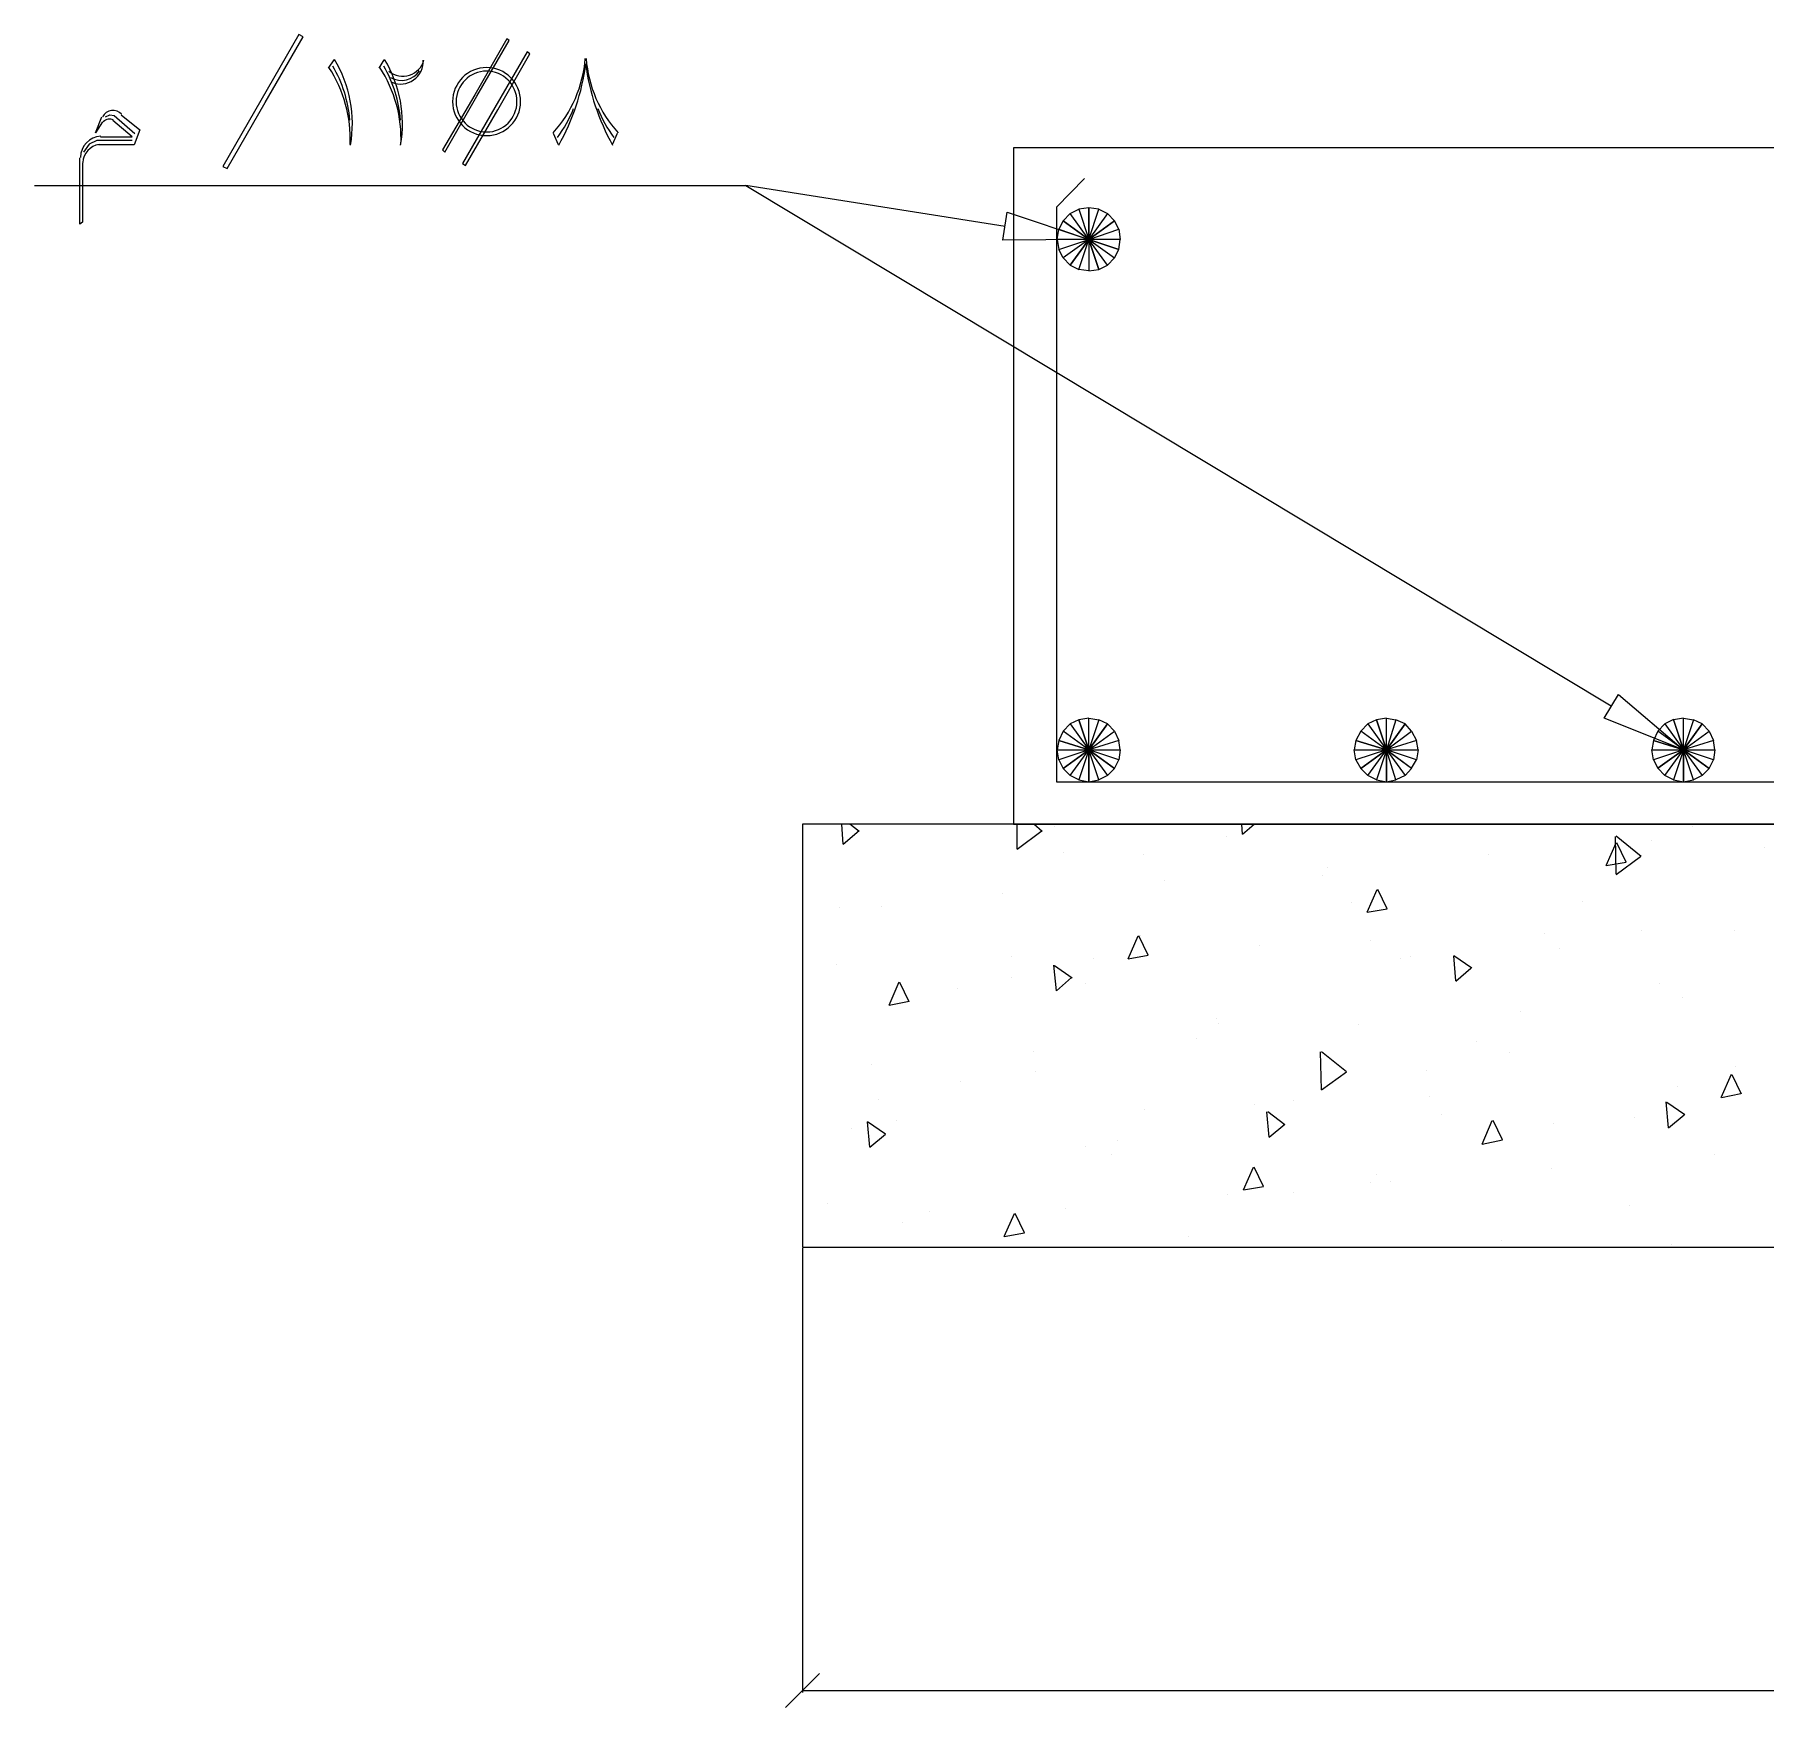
# Model space of a CAD drawing. Header units: millimetres. Extents: x -23396 to 106750, y 116 to 66281.
# Drawn here: x 86070 to 91189, y 56583 to 61529 of the extents above; entities that cross this region are included whole.
import ezdxf

# ---------------------------------------------------------------- set-up
doc = ezdxf.new("R2010")
doc.units = ezdxf.units.MM
doc.styles.add('top', font='cent.shx', dxfattribs={"height": 40})
doc.dimstyles.new('top', dxfattribs={"dimtxt": 35, "dimasz": 20, "dimexe": 1.25, "dimexo": 0.625, "dimtad": 1, "dimtxsty": 'top', "dimblk": 'OBLIQUE', "dimcen": 2.5, "dimadec": 0, "dimazin": 0, "dimtfac": 1, "dimtmove": 0, "dimatfit": 3, "dimldrblk": 'OBLIQUE', "dimfxl": 1, "dimarcsym": 0})

# ---------------------------------------------------------------- blocks, each defined once
blk = doc.blocks.new('_Oblique')
at = {"color": 0, "linetype": 'ByBlock', "lineweight": -2}
blk.add_line((-0.5, -0.5), (0.5, 0.5), dxfattribs=at)
blk = doc.blocks.new('*D202')
at = {"color": 0, "linetype": 'Continuous', "lineweight": -2, "transparency": 16777216}
for p, q in [((5317.7, -1592.1), (5317.7, -1854.8)), ((8017.7, -1592.1), (8017.7, -1854.8)), ((5317.7, -1853.6), (8017.7, -1853.6))]:
    blk.add_line(p, q, dxfattribs=at)
at = {"layer": 'Defpoints', "color": 0, "linetype": 'Continuous', "transparency": 16777216}
for p in [(5317.7, -1591.5), (8017.7, -1591.5), (8017.7, -1853.6)]:
    blk.add_point(p, dxfattribs=at)
at = {"color": 0, "linetype": 'Continuous', "lineweight": -2, "transparency": 16777216, "xscale": 20, "yscale": 20, "zscale": 20, "rotation": 180}
blk.add_blockref('_Oblique', (5317.7, -1853.6), dxfattribs=at)
at = {"color": 0, "linetype": 'Continuous', "lineweight": -2, "transparency": 16777216, "xscale": 20, "yscale": 20, "zscale": 20}
blk.add_blockref('_Oblique', (8017.7, -1853.6), dxfattribs=at)
at = {"color": 0, "linetype": 'Continuous', "transparency": 16777216, "insert": (6667.7, -1832.9), "char_height": 40, "attachment_point": 5, "style": 'top'}
blk.add_mtext('2600', dxfattribs=at)
blk = doc.blocks.new('upn st')
at = {"color": 0}
for p, q in [((5019.658, -874.34), (4997.218, -913.28)), ((4999.758, -914.55), (5022.198, -875.61)), ((5022.198, -875.61), (5019.658, -874.34)), ((5142.848, -876.88), (5123.798, -909.9)), ((5125.068, -910.74), (5144.118, -877.72)), ((5144.118, -877.72), (5142.848, -876.88)), ((5040.398, -889.15), (5037.008, -894.23)), ((5070.028, -889.15), (5067.068, -894.23)), ((5154.698, -884.5), (5135.648, -917.52)), ((5137.338, -918.79), (5156.388, -885.77)), ((5156.388, -885.77), (5154.698, -884.5)), ((5123.798, -909.9), (5104.748, -942.49)), ((5106.018, -943.76), (5125.068, -910.74)), ((4997.218, -913.28), (4974.778, -952.23)), ((4977.318, -953.5), (4999.758, -914.55)), ((5135.648, -917.52), (5116.598, -950.54)), ((5118.288, -951.81), (5137.338, -918.79)), ((4899.428, -932.33), (4903.238, -923.02)), ((4903.658, -925.98), (4899.428, -932.33)), ((4905.358, -923.02), (4907.898, -921.75)), ((4907.898, -921.75), (4910.438, -922.17)), ((4921.018, -934.87), (4909.588, -925.14)), ((4910.438, -922.17), (4922.708, -932.76)), ((4914.668, -921.75), (4925.678, -930.64)), ((4925.678, -930.64), (4922.288, -939.53)), ((4895.618, -939.11), (4892.228, -943.76)), ((4900.278, -936.99), (4895.618, -939.11)), ((4921.018, -936.99), (4900.278, -936.99)), ((4922.288, -939.53), (4901.118, -939.53)), ((4902.388, -934.87), (4921.018, -934.87)), ((5173.328, -939.53), (5170.358, -932.76)), ((5208.038, -932.76), (5205.078, -939.53)), ((7892.818, -941.22), (5442.568, -941.22)), ((5442.568, -941.22), (5442.568, -1341.27)), ((4890.118, -986.52), (4890.118, -947.15)), ((4891.808, -950.11), (4891.808, -985.25)), ((5104.748, -942.49), (5106.018, -943.76)), ((5116.598, -950.54), (5118.288, -951.81)), ((4974.778, -952.23), (4977.318, -953.5)), ((5467.968, -976.36), (5484.478, -959.43)), ((5284.198, -963.7), (4863.408, -963.7)), ((5796.008, -1271.42), (5284.198, -963.7)), ((5437.488, -987.79), (5284.238, -963.66)), ((5436.218, -995.83), (5438.758, -979.32)), ((5438.758, -979.32), (5487.018, -995.41)), ((5438.758, -979.32), (5487.018, -995.41)), ((5467.968, -976.36), (5467.968, -1316.26)), ((5476.008, -980.17), (5471.778, -984.4)), ((5476.008, -980.17), (5471.778, -984.4)), ((5476.008, -980.17), (5481.088, -977.63)), ((5476.008, -980.17), (5481.088, -977.63)), ((5487.018, -995.41), (5476.008, -980.17)), ((5487.018, -995.41), (5476.008, -980.17)), ((5487.018, -995.41), (5476.008, -980.17)), ((5487.018, -995.41), (5476.008, -980.17)), ((5487.018, -976.78), (5481.088, -977.63)), ((5487.018, -976.78), (5481.088, -977.63)), ((5481.088, -977.63), (5487.018, -995.41)), ((5481.088, -977.63), (5487.018, -995.41)), ((5481.088, -977.63), (5487.018, -995.41)), ((5481.088, -977.63), (5487.018, -995.41)), ((5492.938, -977.63), (5487.018, -976.78)), ((5492.938, -977.63), (5487.018, -976.78)), ((5487.018, -976.78), (5487.018, -995.41)), ((5487.018, -995.41), (5487.018, -976.78)), ((5487.018, -995.41), (5487.018, -976.78)), ((5487.018, -995.41), (5492.938, -977.63)), ((5487.018, -995.41), (5492.938, -977.63)), ((5487.018, -995.41), (5492.938, -977.63)), ((5487.018, -995.41), (5492.938, -977.63)), ((5498.018, -980.17), (5487.018, -995.41)), ((5498.018, -980.17), (5487.018, -995.41)), ((5498.018, -980.17), (5487.018, -995.41)), ((5498.018, -980.17), (5487.018, -995.41)), ((5492.938, -977.63), (5498.018, -980.17)), ((5492.938, -977.63), (5498.018, -980.17)), ((5502.258, -984.4), (5498.018, -980.17)), ((5502.258, -984.4), (5498.018, -980.17)), ((4891.808, -985.25), (4890.118, -986.52)), ((5468.388, -995.41), (5469.238, -989.48)), ((5471.778, -984.4), (5469.238, -989.48)), ((5471.778, -984.4), (5469.238, -989.48)), ((5469.238, -989.48), (5487.018, -995.41)), ((5469.238, -989.48), (5487.018, -995.41)), ((5469.238, -989.48), (5487.018, -995.41)), ((5469.238, -989.48), (5487.018, -995.41)), ((5471.778, -984.4), (5487.018, -995.41)), ((5487.018, -995.41), (5471.778, -984.4)), ((5487.018, -995.41), (5471.778, -984.4)), ((5502.258, -984.4), (5487.018, -995.41)), ((5487.018, -995.41), (5502.258, -984.4)), ((5487.018, -995.41), (5502.258, -984.4)), ((5487.018, -995.41), (5504.798, -989.48)), ((5487.018, -995.41), (5504.798, -989.48)), ((5487.018, -995.41), (5504.798, -989.48)), ((5487.018, -995.41), (5504.798, -989.48)), ((5504.798, -989.48), (5502.258, -984.4)), ((5504.798, -989.48), (5502.258, -984.4)), ((5504.798, -989.48), (5505.638, -995.41)), ((5504.798, -989.48), (5505.638, -995.41)), ((5487.018, -995.41), (5436.218, -995.83)), ((5487.018, -995.41), (5436.218, -995.83)), ((5468.388, -995.41), (5469.238, -1001.34)), ((5487.018, -995.41), (5468.388, -995.41)), ((5468.388, -995.41), (5469.238, -1001.34)), ((5487.018, -995.41), (5468.388, -995.41)), ((5487.018, -995.41), (5468.388, -995.41)), ((5487.018, -995.41), (5468.388, -995.41)), ((5469.238, -1001.34), (5487.018, -995.41)), ((5469.238, -1001.34), (5487.018, -995.41)), ((5469.238, -1001.34), (5487.018, -995.41)), ((5469.238, -1001.34), (5487.018, -995.41)), ((5471.778, -1006.42), (5469.238, -1001.34)), ((5471.778, -1006.42), (5469.238, -1001.34)), ((5487.018, -995.41), (5471.778, -1006.42)), ((5487.018, -995.41), (5471.778, -1006.42)), ((5487.018, -995.41), (5471.778, -1006.42)), ((5487.018, -995.41), (5471.778, -1006.42)), ((5476.008, -1010.65), (5487.018, -995.41)), ((5487.018, -995.41), (5476.008, -1010.65)), ((5487.018, -995.41), (5476.008, -1010.65)), ((5481.088, -1013.19), (5487.018, -995.41)), ((5481.088, -1013.19), (5487.018, -995.41)), ((5481.088, -1013.19), (5487.018, -995.41)), ((5481.088, -1013.19), (5487.018, -995.41)), ((5487.018, -995.41), (5487.018, -1014.04)), ((5487.018, -995.41), (5487.018, -1014.04)), ((5487.018, -995.41), (5487.018, -1014.04)), ((5487.018, -995.41), (5487.018, -1014.04)), ((5492.938, -1013.19), (5487.018, -995.41)), ((5498.018, -1010.65), (5487.018, -995.41)), ((5487.018, -995.41), (5492.938, -1013.19)), ((5498.018, -1010.65), (5487.018, -995.41)), ((5487.018, -995.41), (5502.258, -1006.42)), ((5487.018, -995.41), (5502.258, -1006.42)), ((5498.018, -1010.65), (5487.018, -995.41)), ((5487.018, -995.41), (5492.938, -1013.19)), ((5498.018, -1010.65), (5487.018, -995.41)), ((5487.018, -995.41), (5502.258, -1006.42)), ((5487.018, -995.41), (5502.258, -1006.42)), ((5504.798, -1001.34), (5487.018, -995.41)), ((5505.638, -995.41), (5487.018, -995.41)), ((5487.018, -995.41), (5504.798, -1001.34)), ((5505.638, -995.41), (5487.018, -995.41)), ((5505.638, -995.41), (5487.018, -995.41)), ((5487.018, -995.41), (5504.798, -1001.34)), ((5505.638, -995.41), (5487.018, -995.41)), ((5502.258, -1006.42), (5504.798, -1001.34)), ((5502.258, -1006.42), (5504.798, -1001.34)), ((5504.798, -1001.34), (5505.638, -995.41)), ((5504.798, -1001.34), (5505.638, -995.41)), ((5471.778, -1006.42), (5476.008, -1010.65)), ((5471.778, -1006.42), (5476.008, -1010.65)), ((5476.008, -1010.65), (5481.088, -1013.19)), ((5476.008, -1010.65), (5481.088, -1013.19)), ((5487.018, -1014.04), (5481.088, -1013.19)), ((5487.018, -1014.04), (5481.088, -1013.19)), ((5487.018, -1014.04), (5492.938, -1013.19)), ((5487.018, -1014.04), (5492.938, -1013.19)), ((5492.938, -1013.19), (5498.018, -1010.65)), ((5492.938, -1013.19), (5498.018, -1010.65)), ((5502.258, -1006.42), (5498.018, -1010.65)), ((5502.258, -1006.42), (5498.018, -1010.65)), ((5791.818, -1278.62), (5800.318, -1264.65)), ((5800.318, -1264.65), (5838.808, -1297.25)), ((5800.318, -1264.65), (5838.808, -1297.25)), ((5481.088, -1279.47), (5476.008, -1282.01)), ((5481.088, -1279.47), (5476.008, -1282.01)), ((5487.018, -1278.62), (5481.088, -1279.47)), ((5487.018, -1278.62), (5481.088, -1279.47)), ((5481.088, -1279.47), (5487.018, -1297.25)), ((5487.018, -1297.25), (5481.088, -1279.47)), ((5487.018, -1297.25), (5481.088, -1279.47)), ((5487.018, -1297.25), (5487.018, -1278.62)), ((5487.018, -1278.62), (5492.938, -1279.47)), ((5487.018, -1297.25), (5487.018, -1278.62)), ((5487.018, -1297.25), (5487.018, -1278.62)), ((5487.018, -1278.62), (5492.938, -1279.47)), ((5487.018, -1297.25), (5487.018, -1278.62)), ((5492.938, -1279.47), (5487.018, -1297.25)), ((5492.938, -1279.47), (5487.018, -1297.25)), ((5492.938, -1279.47), (5487.018, -1297.25)), ((5492.938, -1279.47), (5487.018, -1297.25)), ((5498.018, -1282.01), (5492.938, -1279.47)), ((5498.018, -1282.01), (5492.938, -1279.47)), ((5657.198, -1279.47), (5652.118, -1282.01)), ((5657.198, -1279.47), (5652.118, -1282.01)), ((5663.118, -1278.62), (5657.198, -1279.47)), ((5663.118, -1278.62), (5657.198, -1279.47)), ((5657.198, -1279.47), (5663.118, -1297.25)), ((5663.118, -1297.25), (5657.198, -1279.47)), ((5663.118, -1297.25), (5657.198, -1279.47)), ((5663.118, -1297.25), (5663.118, -1278.62)), ((5663.118, -1278.62), (5668.628, -1279.47)), ((5663.118, -1297.25), (5663.118, -1278.62)), ((5663.118, -1297.25), (5663.118, -1278.62)), ((5663.118, -1278.62), (5668.628, -1279.47)), ((5663.118, -1297.25), (5663.118, -1278.62)), ((5668.628, -1279.47), (5663.118, -1297.25)), ((5668.628, -1279.47), (5663.118, -1297.25)), ((5668.628, -1279.47), (5663.118, -1297.25)), ((5668.628, -1279.47), (5663.118, -1297.25)), ((5674.128, -1282.01), (5668.628, -1279.47)), ((5674.128, -1282.01), (5668.628, -1279.47)), ((5838.808, -1297.25), (5791.818, -1278.62)), ((5838.808, -1297.25), (5791.818, -1278.62)), ((5832.908, -1279.43), (5827.798, -1282.01)), ((5832.908, -1279.43), (5827.798, -1282.01)), ((5838.768, -1278.66), (5832.878, -1279.5)), ((5838.768, -1278.66), (5832.878, -1279.5)), ((5832.878, -1279.5), (5838.768, -1297.25)), ((5838.808, -1297.25), (5832.908, -1279.43)), ((5838.808, -1297.25), (5832.908, -1279.43)), ((5838.768, -1297.25), (5838.768, -1278.66)), ((5838.768, -1278.66), (5844.698, -1279.5)), ((5838.768, -1297.25), (5838.768, -1278.66)), ((5838.768, -1297.25), (5838.768, -1278.66)), ((5838.768, -1278.66), (5844.698, -1279.5)), ((5838.768, -1297.25), (5838.768, -1278.66)), ((5844.698, -1279.5), (5838.768, -1297.25)), ((5844.698, -1279.5), (5838.768, -1297.25)), ((5844.698, -1279.5), (5838.768, -1297.25)), ((5844.698, -1279.5), (5838.768, -1297.25)), ((5849.778, -1282.01), (5844.698, -1279.5)), ((5849.778, -1282.01), (5844.698, -1279.5)), ((5471.778, -1286.24), (5469.238, -1291.74)), ((5471.778, -1286.24), (5469.238, -1291.74)), ((5471.778, -1286.24), (5476.008, -1282.01)), ((5471.778, -1286.24), (5476.008, -1282.01)), ((5487.018, -1297.25), (5471.778, -1286.24)), ((5487.018, -1297.25), (5471.778, -1286.24)), ((5487.018, -1297.25), (5471.778, -1286.24)), ((5487.018, -1297.25), (5471.778, -1286.24)), ((5476.008, -1282.01), (5487.018, -1297.25)), ((5476.008, -1282.01), (5487.018, -1297.25)), ((5476.008, -1282.01), (5487.018, -1297.25)), ((5476.008, -1282.01), (5487.018, -1297.25)), ((5498.018, -1282.01), (5487.018, -1297.25)), ((5487.018, -1297.25), (5498.018, -1282.01)), ((5487.018, -1297.25), (5498.018, -1282.01)), ((5487.018, -1297.25), (5502.258, -1286.24)), ((5487.018, -1297.25), (5502.258, -1286.24)), ((5487.018, -1297.25), (5502.258, -1286.24)), ((5487.018, -1297.25), (5502.258, -1286.24)), ((5502.258, -1286.24), (5498.018, -1282.01)), ((5502.258, -1286.24), (5498.018, -1282.01)), ((5502.258, -1286.24), (5504.798, -1291.74)), ((5502.258, -1286.24), (5504.798, -1291.74)), ((5647.878, -1286.24), (5644.918, -1291.74)), ((5647.878, -1286.24), (5644.918, -1291.74)), ((5647.878, -1286.24), (5652.118, -1282.01)), ((5647.878, -1286.24), (5652.118, -1282.01)), ((5663.118, -1297.25), (5647.878, -1286.24)), ((5663.118, -1297.25), (5647.878, -1286.24)), ((5663.118, -1297.25), (5647.878, -1286.24)), ((5663.118, -1297.25), (5647.878, -1286.24)), ((5652.118, -1282.01), (5663.118, -1297.25)), ((5652.118, -1282.01), (5663.118, -1297.25)), ((5652.118, -1282.01), (5663.118, -1297.25)), ((5652.118, -1282.01), (5663.118, -1297.25)), ((5674.158, -1282.01), (5663.118, -1297.25)), ((5663.118, -1297.25), (5674.128, -1282.01)), ((5663.118, -1297.25), (5674.128, -1282.01)), ((5663.118, -1297.25), (5677.968, -1286.24)), ((5663.118, -1297.25), (5677.968, -1286.24)), ((5663.118, -1297.25), (5677.968, -1286.24)), ((5663.118, -1297.25), (5677.968, -1286.24)), ((5677.968, -1286.24), (5674.158, -1282.01)), ((5677.968, -1286.24), (5674.158, -1282.01)), ((5677.968, -1286.24), (5680.938, -1291.74)), ((5677.968, -1286.24), (5680.938, -1291.74)), ((5823.568, -1286.24), (5821.058, -1291.74)), ((5823.568, -1286.24), (5821.058, -1291.74)), ((5823.568, -1286.24), (5827.798, -1282.01)), ((5823.568, -1286.24), (5827.798, -1282.01)), ((5838.808, -1297.25), (5823.568, -1286.24)), ((5838.808, -1297.25), (5823.568, -1286.24)), ((5838.808, -1297.25), (5823.568, -1286.24)), ((5838.808, -1297.25), (5823.568, -1286.24)), ((5827.798, -1282.01), (5838.808, -1297.25)), ((5827.798, -1282.01), (5838.808, -1297.25)), ((5827.798, -1282.01), (5838.808, -1297.25)), ((5827.798, -1282.01), (5838.808, -1297.25)), ((5838.768, -1297.25), (5849.778, -1282.01)), ((5838.768, -1297.25), (5849.778, -1282.01)), ((5849.808, -1282.01), (5838.838, -1297.25)), ((5838.838, -1297.25), (5854.078, -1286.24)), ((5838.838, -1297.25), (5854.078, -1286.24)), ((5838.838, -1297.25), (5854.078, -1286.24)), ((5838.838, -1297.25), (5854.078, -1286.24)), ((5854.078, -1286.24), (5849.808, -1282.01)), ((5854.078, -1286.24), (5849.808, -1282.01)), ((5854.078, -1286.24), (5856.588, -1291.74)), ((5854.078, -1286.24), (5856.588, -1291.74)), ((5469.238, -1291.74), (5468.388, -1297.25)), ((5469.238, -1291.74), (5468.388, -1297.25)), ((5468.388, -1297.25), (5487.018, -1297.25)), ((5468.388, -1297.25), (5487.018, -1297.25)), ((5469.238, -1303.17), (5468.388, -1297.25)), ((5468.388, -1297.25), (5487.018, -1297.25)), ((5468.388, -1297.25), (5487.018, -1297.25)), ((5469.238, -1303.17), (5468.388, -1297.25)), ((5469.238, -1291.74), (5487.018, -1297.25)), ((5487.018, -1297.25), (5469.238, -1291.74)), ((5487.018, -1297.25), (5469.238, -1291.74)), ((5487.018, -1297.25), (5469.238, -1303.17)), ((5487.018, -1297.25), (5469.238, -1303.17)), ((5487.018, -1297.25), (5469.238, -1303.17)), ((5487.018, -1297.25), (5469.238, -1303.17)), ((5471.778, -1308.25), (5487.018, -1297.25)), ((5487.018, -1297.25), (5471.778, -1308.25)), ((5487.018, -1297.25), (5471.778, -1308.25)), ((5476.008, -1312.49), (5487.018, -1297.25)), ((5476.008, -1312.49), (5487.018, -1297.25)), ((5476.008, -1312.49), (5487.018, -1297.25)), ((5476.008, -1312.49), (5487.018, -1297.25)), ((5487.018, -1297.25), (5481.088, -1315.03)), ((5487.018, -1297.25), (5481.088, -1315.03)), ((5487.018, -1297.25), (5481.088, -1315.03)), ((5487.018, -1297.25), (5481.088, -1315.03)), ((5504.798, -1291.74), (5487.018, -1297.25)), ((5504.798, -1291.74), (5487.018, -1297.25)), ((5504.798, -1291.74), (5487.018, -1297.25)), ((5504.798, -1291.74), (5487.018, -1297.25)), ((5487.018, -1297.25), (5505.638, -1297.25)), ((5487.018, -1297.25), (5505.638, -1297.25)), ((5487.018, -1316.3), (5487.018, -1297.25)), ((5492.938, -1315.03), (5487.018, -1297.25)), ((5487.018, -1297.25), (5487.018, -1316.3)), ((5492.938, -1315.03), (5487.018, -1297.25)), ((5487.018, -1297.25), (5498.018, -1312.49)), ((5487.018, -1297.25), (5498.018, -1312.49)), ((5492.938, -1315.03), (5487.018, -1297.25)), ((5487.018, -1297.25), (5487.018, -1316.3)), ((5492.938, -1315.03), (5487.018, -1297.25)), ((5487.018, -1297.25), (5498.018, -1312.49)), ((5487.018, -1297.25), (5498.018, -1312.49)), ((5502.258, -1308.25), (5487.018, -1297.25)), ((5504.798, -1303.17), (5487.018, -1297.25)), ((5487.018, -1297.25), (5502.258, -1308.25)), ((5504.798, -1303.17), (5487.018, -1297.25)), ((5487.018, -1297.25), (5505.638, -1297.25)), ((5504.798, -1303.17), (5487.018, -1297.25)), ((5487.018, -1297.25), (5502.258, -1308.25)), ((5504.798, -1303.17), (5487.018, -1297.25)), ((5487.018, -1297.25), (5505.638, -1297.25)), ((5505.638, -1297.25), (5504.798, -1291.74)), ((5505.638, -1297.25), (5504.798, -1291.74)), ((5505.638, -1297.25), (5504.798, -1303.17)), ((5644.918, -1291.74), (5644.068, -1297.25)), ((5644.918, -1291.74), (5644.068, -1297.25)), ((5644.068, -1297.25), (5663.118, -1297.25)), ((5644.068, -1297.25), (5663.118, -1297.25)), ((5644.918, -1303.17), (5644.068, -1297.25)), ((5644.068, -1297.25), (5663.118, -1297.25)), ((5644.068, -1297.25), (5663.118, -1297.25)), ((5644.918, -1303.17), (5644.068, -1297.25)), ((5644.918, -1291.74), (5663.118, -1297.25)), ((5663.118, -1297.25), (5644.918, -1291.74)), ((5663.118, -1297.25), (5644.918, -1291.74)), ((5663.118, -1297.25), (5644.918, -1303.17)), ((5663.118, -1297.25), (5644.918, -1303.17)), ((5663.118, -1297.25), (5644.918, -1303.17)), ((5663.118, -1297.25), (5644.918, -1303.17)), ((5647.878, -1308.25), (5663.118, -1297.25)), ((5663.118, -1297.25), (5647.878, -1308.25)), ((5663.118, -1297.25), (5647.878, -1308.25)), ((5652.118, -1312.49), (5663.118, -1297.25)), ((5652.118, -1312.49), (5663.118, -1297.25)), ((5652.118, -1312.49), (5663.118, -1297.25)), ((5652.118, -1312.49), (5663.118, -1297.25)), ((5663.118, -1297.25), (5657.198, -1315.03)), ((5663.118, -1297.25), (5657.198, -1315.03)), ((5663.118, -1297.25), (5657.198, -1315.03)), ((5663.118, -1297.25), (5657.198, -1315.03)), ((5680.938, -1291.74), (5663.118, -1297.25)), ((5680.938, -1291.74), (5663.118, -1297.25)), ((5680.938, -1291.74), (5663.118, -1297.25)), ((5680.938, -1291.74), (5663.118, -1297.25)), ((5663.118, -1297.25), (5681.778, -1297.25)), ((5663.118, -1297.25), (5681.778, -1297.25)), ((5663.118, -1316.3), (5663.118, -1297.25)), ((5668.628, -1315.03), (5663.118, -1297.25)), ((5663.118, -1297.25), (5663.118, -1316.3)), ((5668.628, -1315.03), (5663.118, -1297.25)), ((5663.118, -1297.25), (5674.128, -1312.49)), ((5663.118, -1297.25), (5674.128, -1312.49)), ((5668.628, -1315.03), (5663.118, -1297.25)), ((5663.118, -1297.25), (5663.118, -1316.3)), ((5668.628, -1315.03), (5663.118, -1297.25)), ((5663.118, -1297.25), (5674.128, -1312.49)), ((5663.118, -1297.25), (5674.128, -1312.49)), ((5677.938, -1308.25), (5663.118, -1297.25)), ((5680.938, -1303.17), (5663.118, -1297.25)), ((5663.118, -1297.25), (5677.968, -1308.22)), ((5680.938, -1303.17), (5663.118, -1297.25)), ((5663.118, -1297.25), (5681.778, -1297.25)), ((5680.938, -1303.17), (5663.118, -1297.25)), ((5663.118, -1297.25), (5677.968, -1308.22)), ((5680.938, -1303.17), (5663.118, -1297.25)), ((5663.118, -1297.25), (5681.778, -1297.25)), ((5681.778, -1297.25), (5680.938, -1291.74)), ((5681.778, -1297.25), (5680.938, -1291.74)), ((5681.778, -1297.25), (5680.938, -1303.17)), ((5821.058, -1291.74), (5820.178, -1297.25)), ((5821.058, -1291.74), (5820.178, -1297.25)), ((5820.178, -1297.25), (5838.808, -1297.25)), ((5820.178, -1297.25), (5838.808, -1297.25)), ((5821.058, -1303.17), (5820.178, -1297.25)), ((5820.178, -1297.25), (5838.808, -1297.25)), ((5820.178, -1297.25), (5838.808, -1297.25)), ((5821.058, -1303.17), (5820.178, -1297.25)), ((5821.058, -1291.74), (5838.808, -1297.25)), ((5838.808, -1297.25), (5821.058, -1291.74)), ((5838.808, -1297.25), (5821.058, -1291.74)), ((5838.808, -1297.25), (5821.058, -1303.17)), ((5838.808, -1297.25), (5821.058, -1303.17)), ((5838.808, -1297.25), (5821.058, -1303.17)), ((5838.808, -1297.25), (5821.058, -1303.17)), ((5823.568, -1308.22), (5838.808, -1297.25)), ((5838.808, -1297.25), (5823.568, -1308.22)), ((5838.808, -1297.25), (5823.568, -1308.22)), ((5827.798, -1312.49), (5838.808, -1297.25)), ((5827.798, -1312.49), (5838.808, -1297.25)), ((5827.798, -1312.49), (5838.808, -1297.25)), ((5827.798, -1312.49), (5838.808, -1297.25)), ((5838.808, -1297.25), (5832.908, -1315.03)), ((5838.808, -1297.25), (5832.908, -1315.03)), ((5838.808, -1297.25), (5832.908, -1315.03)), ((5838.808, -1297.25), (5832.908, -1315.03)), ((5838.808, -1316.3), (5838.808, -1297.25)), ((5856.588, -1291.74), (5838.838, -1297.25)), ((5856.588, -1291.74), (5838.838, -1297.25)), ((5856.588, -1291.74), (5838.838, -1297.25)), ((5856.588, -1291.74), (5838.838, -1297.25)), ((5838.838, -1297.25), (5857.428, -1297.25)), ((5838.838, -1297.25), (5857.428, -1297.25)), ((5844.728, -1315.03), (5838.838, -1297.25)), ((5838.838, -1297.25), (5838.838, -1316.3)), ((5844.728, -1315.03), (5838.838, -1297.25)), ((5838.838, -1297.25), (5849.848, -1312.49)), ((5838.838, -1297.25), (5849.848, -1312.49)), ((5844.728, -1315.03), (5838.838, -1297.25)), ((5838.838, -1297.25), (5838.838, -1316.3)), ((5844.728, -1315.03), (5838.838, -1297.25)), ((5838.838, -1297.25), (5849.848, -1312.49)), ((5838.838, -1297.25), (5849.848, -1312.49)), ((5854.048, -1308.25), (5838.838, -1297.25)), ((5856.588, -1303.17), (5838.838, -1297.25)), ((5838.838, -1297.25), (5854.078, -1308.25)), ((5856.588, -1303.17), (5838.838, -1297.25)), ((5838.838, -1297.25), (5857.428, -1297.25)), ((5856.588, -1303.17), (5838.838, -1297.25)), ((5838.838, -1297.25), (5854.078, -1308.25)), ((5856.588, -1303.17), (5838.838, -1297.25)), ((5838.838, -1297.25), (5857.428, -1297.25)), ((5857.428, -1297.25), (5856.588, -1291.74)), ((5857.428, -1297.25), (5856.588, -1291.74)), ((5857.428, -1297.25), (5856.588, -1303.17)), ((5469.238, -1303.17), (5471.778, -1308.25)), ((5469.238, -1303.17), (5471.778, -1308.25)), ((5471.778, -1308.25), (5476.008, -1312.49)), ((5471.778, -1308.25), (5476.008, -1312.49)), ((5498.018, -1312.49), (5502.258, -1308.25)), ((5498.018, -1312.49), (5502.258, -1308.25)), ((5502.258, -1308.25), (5504.798, -1303.17)), ((5502.258, -1308.25), (5504.798, -1303.17)), ((5644.918, -1303.17), (5647.878, -1308.25)), ((5644.918, -1303.17), (5647.878, -1308.25)), ((5647.878, -1308.25), (5652.118, -1312.49)), ((5647.878, -1308.25), (5652.118, -1312.49)), ((5674.128, -1312.49), (5677.938, -1308.25)), ((5674.128, -1312.49), (5677.938, -1308.25)), ((5677.968, -1308.22), (5680.938, -1303.17)), ((5677.968, -1308.22), (5680.938, -1303.17)), ((5821.058, -1303.17), (5823.568, -1308.22)), ((5821.058, -1303.17), (5823.568, -1308.22)), ((5823.568, -1308.22), (5827.798, -1312.49)), ((5823.568, -1308.22), (5827.798, -1312.49)), ((5849.848, -1312.49), (5854.048, -1308.25)), ((5849.848, -1312.49), (5854.048, -1308.25)), ((5854.078, -1308.25), (5856.588, -1303.17)), ((5854.078, -1308.25), (5856.588, -1303.17)), ((5467.968, -1316.26), (7867.878, -1316.26)), ((5481.088, -1315.03), (5476.008, -1312.49)), ((5481.088, -1315.03), (5476.008, -1312.49)), ((5481.088, -1315.03), (5487.018, -1316.3)), ((5481.088, -1315.03), (5487.018, -1316.3)), ((5487.018, -1316.3), (5492.938, -1315.03)), ((5487.018, -1316.3), (5492.938, -1315.03)), ((5498.018, -1312.49), (5492.938, -1315.03)), ((5498.018, -1312.49), (5492.938, -1315.03)), ((5657.198, -1315.03), (5652.118, -1312.49)), ((5657.198, -1315.03), (5652.118, -1312.49)), ((5657.198, -1315.03), (5663.118, -1316.3)), ((5657.198, -1315.03), (5663.118, -1316.3)), ((5663.118, -1316.3), (5668.628, -1315.03)), ((5663.118, -1316.3), (5668.628, -1315.03)), ((5674.128, -1312.49), (5668.628, -1315.03)), ((5674.128, -1312.49), (5668.628, -1315.03)), ((5832.908, -1315.03), (5827.798, -1312.49)), ((5832.908, -1315.03), (5827.798, -1312.49)), ((5832.908, -1315.03), (5838.808, -1316.3)), ((5832.908, -1315.03), (5838.808, -1316.3)), ((5838.838, -1316.3), (5844.728, -1315.03)), ((5838.838, -1316.3), (5844.728, -1315.03)), ((5849.848, -1312.49), (5844.728, -1315.03)), ((5849.848, -1312.49), (5844.728, -1315.03)), ((8017.698, -1341.27), (5317.678, -1341.27)), ((5317.678, -1341.27), (5317.678, -1591.46)), ((5341.808, -1353.13), (5340.968, -1341.27)), ((5341.808, -1353.13), (5351.128, -1345.08)), ((5351.128, -1345.51), (5345.618, -1341.27)), ((5442.568, -1341.27), (7892.818, -1341.27)), ((5444.678, -1356.09), (5444.678, -1341.27)), ((5444.678, -1356.09), (5459.498, -1345.08)), ((5459.498, -1345.51), (5454.418, -1341.27)), ((5466.698, -1342.54), (5466.698, -1342.54)), ((5568.718, -1348.47), (5568.718, -1348.47)), ((5578.028, -1347.2), (5577.608, -1341.27)), ((5578.028, -1347.2), (5584.808, -1341.27)), ((5799.008, -1370.91), (5798.588, -1348.47)), ((5813.858, -1360.29), (5799.048, -1348.44)), ((5819.788, -1350.98), (5819.788, -1350.98)), ((5844.338, -1342.51), (5844.338, -1342.51)), ((5472.198, -1358.21), (5472.198, -1358.21)), ((5519.608, -1359.48), (5519.608, -1359.48)), ((5723.618, -1359.09), (5723.618, -1359.09)), ((5793.088, -1365.79), (5799.008, -1352.28)), ((5798.978, -1370.94), (5813.408, -1360.36)), ((5804.938, -1363.71), (5799.438, -1352.28)), ((5886.638, -1355.21), (5886.638, -1355.21)), ((5625.448, -1371.75), (5625.448, -1371.75)), ((5627.988, -1366.67), (5627.988, -1366.67)), ((5793.088, -1365.79), (5804.938, -1363.71)), ((5531.888, -1374.72), (5531.888, -1374.72)), ((5651.688, -1393.34), (5657.618, -1379.8)), ((5663.548, -1391.23), (5658.038, -1379.8)), ((5339.698, -1390.38), (5339.698, -1390.38)), ((5364.248, -1389.96), (5364.248, -1389.96)), ((5435.788, -1382.34), (5435.788, -1382.34)), ((5642.378, -1387.42), (5642.378, -1387.42)), ((5651.688, -1393.34), (5663.548, -1391.23)), ((5779.118, -1386.96), (5779.118, -1386.96)), ((5510.298, -1420.86), (5516.228, -1407.31)), ((5522.148, -1418.74), (5516.648, -1407.31)), ((5517.498, -1406.89), (5517.498, -1406.89)), ((5653.388, -1410.28), (5653.388, -1410.28)), ((5756.678, -1406.04), (5756.678, -1406.04)), ((5814.248, -1403.93), (5814.248, -1403.93)), ((5869.288, -1403.93), (5869.288, -1403.93)), ((5441.298, -1419.59), (5441.298, -1419.59)), ((5489.978, -1420.86), (5489.978, -1420.86)), ((5510.298, -1420.86), (5522.148, -1418.74)), ((5588.188, -1413.24), (5588.188, -1413.24)), ((5671.168, -1420.44), (5671.168, -1420.44)), ((5677.088, -1419.59), (5677.088, -1419.59)), ((5704.218, -1433.98), (5702.918, -1419.17)), ((5713.528, -1426.33), (5702.948, -1419.13)), ((5765.568, -1414.51), (5765.568, -1414.51)), ((5337.998, -1424.25), (5337.998, -1424.25)), ((5441.298, -1431.87), (5441.298, -1431.87)), ((5467.968, -1439.91), (5466.268, -1424.67)), ((5477.278, -1432.29), (5466.698, -1425.09)), ((5467.968, -1439.91), (5476.858, -1431.87)), ((5704.148, -1434.02), (5713.038, -1426.36)), ((5368.908, -1448.38), (5374.828, -1434.41)), ((5380.758, -1446.26), (5375.258, -1434.83)), ((5409.548, -1438.64), (5409.548, -1438.64)), ((5485.318, -1435.25), (5485.318, -1435.25)), ((5824.448, -1435.64), (5824.448, -1435.64)), ((5368.908, -1448.38), (5380.758, -1445.84)), ((5742.248, -1452.19), (5742.248, -1452.19)), ((5838.418, -1443.72), (5838.418, -1443.72)), ((5562.788, -1456), (5562.788, -1456)), ((5563.638, -1459.38), (5563.638, -1459.38)), ((5646.608, -1459.81), (5646.608, -1459.81)), ((5550.518, -1467.85), (5550.518, -1467.85)), ((5716.428, -1469.54), (5716.428, -1469.54)), ((5358.318, -1483.51), (5358.318, -1483.51)), ((5454.418, -1475.47), (5454.418, -1475.47)), ((5624.598, -1498.33), (5624.178, -1475.89)), ((5639.418, -1487.75), (5624.598, -1475.89)), ((5735.938, -1476.32), (5735.938, -1476.32)), ((5869.708, -1484.36), (5869.708, -1484.36)), ((5411.238, -1493.25), (5411.238, -1493.25)), ((5455.268, -1487.75), (5455.268, -1487.75)), ((5624.598, -1498.33), (5639.418, -1487.75)), ((5686.828, -1486.9), (5686.828, -1486.9)), ((5861.208, -1502.99), (5867.168, -1489.02)), ((5873.098, -1500.91), (5867.558, -1489.44)), ((5362.558, -1504.26), (5362.558, -1504.26)), ((5608.088, -1504.68), (5608.088, -1504.68)), ((5688.488, -1502.6), (5688.488, -1502.6)), ((5835.418, -1496.21), (5835.418, -1496.21)), ((5861.278, -1502.95), (5872.668, -1500.45)), ((5520.038, -1509.76), (5520.038, -1509.76)), ((5584.808, -1507.22), (5584.808, -1507.22)), ((5593.698, -1526.27), (5592.428, -1511.45)), ((5603.008, -1519.07), (5592.848, -1511.45)), ((5695.748, -1512.72), (5695.748, -1512.72)), ((5809.598, -1514.84), (5809.598, -1514.84)), ((5829.878, -1520.77), (5828.608, -1505.53)), ((5839.688, -1513.15), (5829.068, -1505.95)), ((5829.878, -1520.77), (5839.188, -1513.18)), ((5346.888, -1521.19), (5346.888, -1521.19)), ((5357.478, -1532.2), (5356.208, -1517.38)), ((5366.788, -1524.58), (5356.208, -1517.38)), ((5357.478, -1532.2), (5366.788, -1524.58)), ((5373.138, -1516.53), (5373.138, -1516.53)), ((5593.698, -1526.27), (5603.008, -1518.65)), ((5719.808, -1530.5), (5725.738, -1516.53)), ((5731.668, -1528), (5726.158, -1516.53)), ((5761.758, -1518.23), (5761.758, -1518.23)), ((5484.898, -1531.77), (5484.898, -1531.77)), ((5503.948, -1528.39), (5503.948, -1528.39)), ((5719.808, -1530.5), (5731.668, -1528)), ((5500.558, -1536.43), (5500.558, -1536.43)), ((5578.458, -1557.6), (5584.378, -1544.05)), ((5590.308, -1555.48), (5584.808, -1544.05)), ((5760.908, -1544.9), (5760.908, -1544.9)), ((5856.968, -1536.85), (5856.968, -1536.85)), ((5578.458, -1557.6), (5590.308, -1555.48)), ((5653.388, -1553.36), (5653.388, -1553.36)), ((5657.198, -1548.71), (5657.198, -1548.71)), ((5665.238, -1552.52), (5665.238, -1552.52)), ((5332.498, -1565.64), (5332.498, -1565.64)), ((5569.138, -1560.56), (5569.138, -1560.56)), ((5608.088, -1559.29), (5608.088, -1559.29)), ((5376.948, -1576.65), (5376.948, -1576.65)), ((5392.608, -1570.3), (5392.608, -1570.3)), ((5437.058, -1585.11), (5442.988, -1571.57)), ((5448.918, -1583), (5443.408, -1571.57)), ((5473.048, -1568.6), (5473.048, -1568.6)), ((5807.088, -1566.88), (5807.088, -1566.88)), ((5437.058, -1585.11), (5448.918, -1583)), ((5545.858, -1585.11), (5545.858, -1585.11)), ((5317.678, -1591.46), (8017.698, -1591.46)), ((5730.888, -1587.2), (5730.888, -1587.2)), ((5832.028, -1589.81), (5832.028, -1589.81))]:
    blk.add_line(p, q, dxfattribs=at)
for points in [[(5050.308, -939.64), (5053.348, -922.17), (5049.958, -904.18), (5040.788, -889.01)], [(5079.948, -939.64), (5082.978, -922.17), (5079.588, -904.18), (5070.418, -889.01)], [(5085.168, -898.29), (5089.328, -896.95), (5092.538, -893.63), (5093.698, -889.4)], [(5087.638, -901.11), (5091.448, -898.47), (5093.558, -894.02), (5093.278, -889.4)], [(5170.218, -932.44), (5181.188, -920.27), (5187.858, -904.85), (5189.168, -888.52)], [(5189.658, -888.52), (5190.958, -904.85), (5197.628, -920.27), (5208.598, -932.44)], [(5050.058, -939.32), (5050.768, -923.23), (5046.398, -907.29), (5037.538, -893.78)], [(5049.848, -924.89), (5048.938, -913.64), (5045.508, -902.7), (5039.868, -892.93)], [(5080.118, -939.32), (5080.828, -923.23), (5076.448, -907.29), (5067.598, -893.78)], [(5079.908, -924.89), (5078.988, -913.64), (5075.568, -902.7), (5069.928, -892.93)], [(5073.028, -895.96), (5076.418, -898.71), (5080.968, -899.6), (5085.168, -898.29)], [(5073.978, -899.74), (5079.868, -903.09), (5087.348, -901.33), (5091.128, -895.72)], [(5130.778, -893.81), (5119.668, -893.81), (5110.668, -902.81), (5110.668, -913.92)], [(5130.778, -895.93), (5120.828, -895.93), (5112.788, -903.97), (5112.788, -913.92)], [(5150.888, -913.92), (5150.888, -902.81), (5141.888, -893.81), (5130.778, -893.81)], [(5148.768, -913.92), (5148.768, -903.97), (5140.728, -895.93), (5130.778, -895.93)], [(5173.468, -939.74), (5181.788, -924.89), (5187.218, -908.56), (5189.478, -891.69)], [(5189.338, -891.69), (5191.598, -908.56), (5197.028, -924.89), (5205.358, -939.74)], [(5074.688, -902.45), (5078.958, -904.29), (5083.858, -903.79), (5087.638, -901.11)], [(4908.878, -919.28), (4906.658, -919.56), (4904.718, -920.9), (4903.658, -922.88)], [(4914.878, -921.4), (4913.358, -919.78), (4911.108, -918.96), (4908.878, -919.28)], [(5110.668, -913.92), (5110.668, -925.03), (5119.668, -934.03), (5130.778, -934.03)], [(5112.788, -913.92), (5112.788, -923.87), (5120.828, -931.91), (5130.778, -931.91)], [(5130.778, -934.03), (5141.888, -934.03), (5150.888, -925.03), (5150.888, -913.92)], [(5130.778, -931.91), (5140.728, -931.91), (5148.768, -923.87), (5148.768, -913.92)], [(5172.728, -935.12), (5176.678, -929.94), (5179.888, -924.19), (5182.248, -918.08)], [(5196.568, -918.08), (5198.938, -924.19), (5202.148, -929.94), (5206.098, -935.12)], [(4910.078, -924.93), (4908.068, -923.8), (4905.568, -924.22), (4904.048, -925.95)], [(4902.498, -934.45), (4895.828, -934.73), (4890.538, -940.24), (4890.538, -946.94)], [(4901.508, -939.28), (4896.178, -940.17), (4892.198, -944.58), (4891.838, -949.94)]]:
    blk.add_open_spline(points, degree=3, dxfattribs=at)
at = {"linetype": 'Continuous'}
dim = blk.add_linear_dim(base=(8017.708, -1853.569), p1=(5317.678, -1591.46), p2=(8017.708, -1591.46), text='2600', dimstyle='top', dxfattribs=at)
dim.commit()
dim.dimension.update_dxf_attribs({"geometry": '*D202', "text_midpoint": (6667.693, -1832.944)})

msp = doc.modelspace()

# ---------------------------------------------------------------- block references
at = {"xscale": 5, "yscale": 5, "zscale": 5}
msp.add_blockref('upn st', (61752.657, 65900.837), dxfattribs=at)

doc.saveas('drawing.dxf')
